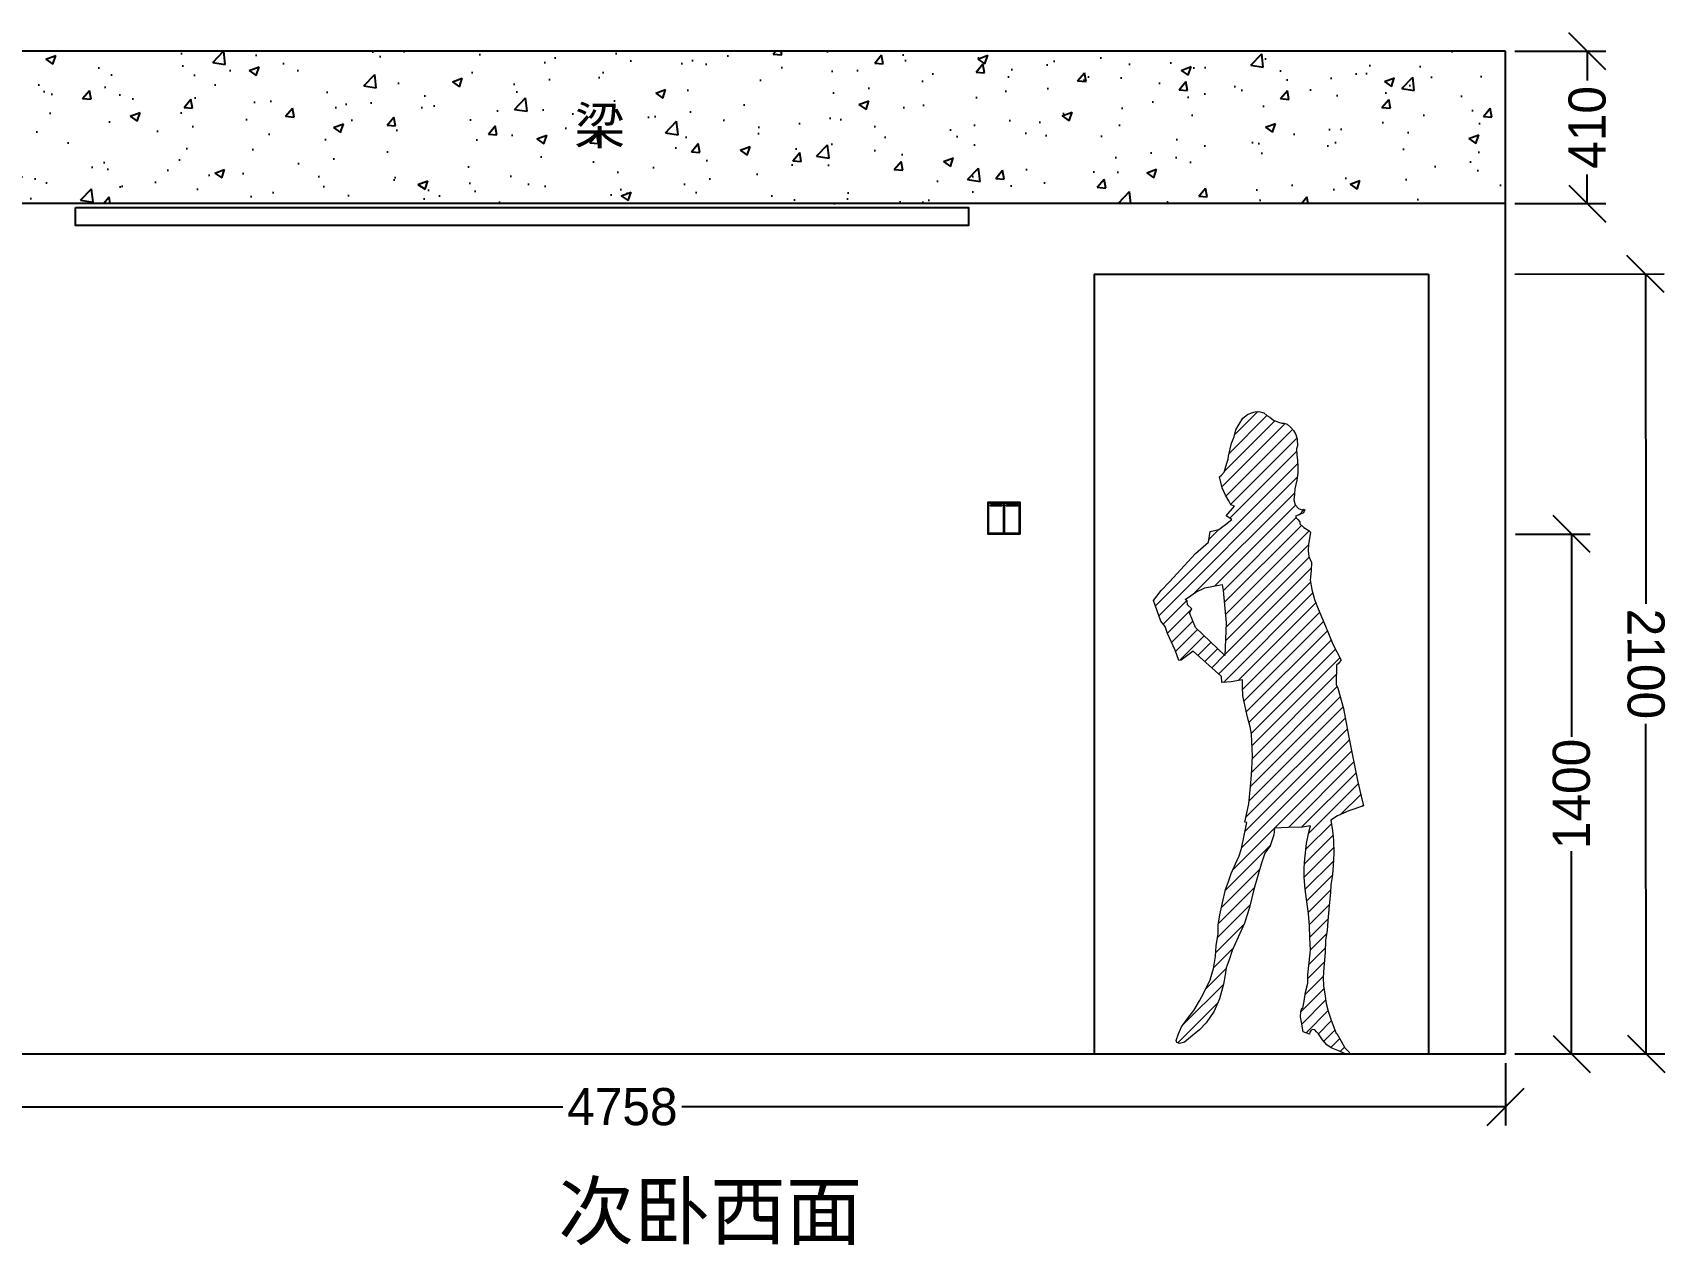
# Model space of a CAD drawing. Header units: millimetres. Extents: x -19825 to 39593, y -31971 to 32026.
# Drawn here: x -9863 to -5452, y -5901 to -2635 of the extents above; entities that cross this region are included whole.
import ezdxf

# ---------------------------------------------------------------- set-up
doc = ezdxf.new("R2010")
doc.units = ezdxf.units.MM
for name, color, linetype in [('blocks', 253, 'Continuous'), ('dim', 7, 'Continuous'), ('lighting', 6, 'Continuous'), ('wall', 7, 'Continuous')]:
    doc.layers.add(name, color=color, linetype=linetype)
doc.styles.get("Standard").update_dxf_attribs({"font": 'Heiti SC.ttf'})
doc.dimstyles.new('副本 ISO-25', dxfattribs={"dimscale": 40, "dimtxt": 2.5, "dimasz": 2.5, "dimexe": 1.25, "dimexo": 0.625, "dimgap": 0.63, "dimtad": 0, "dimdec": 0, "dimtxsty": 'Standard', "dimblk": 'OBLIQUE', "dimblk1": 'OBLIQUE', "dimblk2": 'OBLIQUE', "dimcen": 2.5, "dimadec": 0, "dimazin": 0, "dimtfac": 1, "dimtdec": 0, "dimtmove": 0, "dimatfit": 3, "dimfxl": 1, "dimarcsym": 0})

# ---------------------------------------------------------------- blocks, each defined once
blk = doc.blocks.new('_Oblique')
at = {"color": 0, "linetype": 'ByBlock', "lineweight": -2}
blk.add_line((-0.5, -0.5), (0.5, 0.5), dxfattribs=at)
blk = doc.blocks.new('*D259')
at = {"layer": 'dim', "color": 0, "lineweight": -2, "transparency": 16777216}
for p, q in [((-5870.8, -2685.4), (-5625.8, -2685.4)), ((-5675.8, -2685.4), (-5675.8, -2763.6)), ((-5675.8, -3095.4), (-5675.8, -3017.2)), ((-5870.8, -3095.4), (-5625.8, -3095.4))]:
    blk.add_line(p, q, dxfattribs=at)
at = {"layer": 'dim', "color": 0, "lineweight": -2, "transparency": 16777216, "xscale": 100, "yscale": 100, "zscale": 100}
for p, rotation in [((-5675.8, -2685.4), 90), ((-5675.8, -3095.4), 270)]:
    blk.add_blockref('_Oblique', p, dxfattribs=dict(at, rotation=rotation))
at = {"layer": 'dim', "color": 0, "transparency": 16777216, "insert": (-5675.8, -2890.4), "char_height": 100, "attachment_point": 5, "rotation": 90}
blk.add_mtext('410', dxfattribs=at)
blk = doc.blocks.new('*D261')
at = {"layer": 'dim', "color": 0, "lineweight": -2, "transparency": 16777216}
for p, q in [((-10653.8, -5410.4), (-10653.8, -5577.9)), ((-5895.8, -5410.4), (-5895.8, -5577.9)), ((-10653.8, -5527.9), (-8435, -5527.9)), ((-5895.8, -5527.9), (-8114.5, -5527.9))]:
    blk.add_line(p, q, dxfattribs=at)
at = {"layer": 'dim', "color": 0, "lineweight": -2, "transparency": 16777216, "xscale": 100, "yscale": 100, "zscale": 100, "rotation": 180}
blk.add_blockref('_Oblique', (-10653.8, -5527.9), dxfattribs=at)
at = {"layer": 'dim', "color": 0, "lineweight": -2, "transparency": 16777216, "xscale": 100, "yscale": 100, "zscale": 100}
blk.add_blockref('_Oblique', (-5895.8, -5527.9), dxfattribs=at)
at = {"layer": 'dim', "color": 0, "transparency": 16777216, "insert": (-8274.8, -5527.9), "char_height": 100, "attachment_point": 5}
blk.add_mtext('4758', dxfattribs=at)
blk = doc.blocks.new('switch - 2 gang 2 way')
at = {"transparency": 33554687}
blk.add_lwpolyline([(-43, 85.4, -0.414214), (-42.4, 86), (42.4, 86, -0.414214), (43, 85.4), (43, 0.6, -0.414214), (42.4, 0), (-42.4, 0, -0.414214), (-43, 0.6)], format="xyb", close=True, dxfattribs=at)
for points in [[(-41.4, 84.5), (-1.3, 84.5), (-1.3, 1.6), (-41.4, 1.6)], [(-36.2, 78.9), (-6.5, 78.9), (-6.5, 75.8), (-36.2, 75.8)], [(1.1, 84.5), (41.2, 84.5), (41.2, 1.6), (1.1, 1.6)], [(6.3, 78.9), (36, 78.9), (36, 75.8), (6.3, 75.8)]]:
    blk.add_lwpolyline(points, close=True, dxfattribs=at)
blk = doc.blocks.new('*D366')
at = {"layer": 'dim', "color": 0, "lineweight": -2, "transparency": 16777216}
for p, q in [((-5868.8, -3985.4), (-5668.2, -3985.4)), ((-5718.2, -3985.4), (-5718.2, -4531.3)), ((-5718.2, -5385.4), (-5718.2, -4839.5)), ((-5870.8, -5385.4), (-5668.2, -5385.4))]:
    blk.add_line(p, q, dxfattribs=at)
at = {"layer": 'dim', "color": 0, "lineweight": -2, "transparency": 16777216, "xscale": 100, "yscale": 100, "zscale": 100}
for p, rotation in [((-5718.2, -3985.4), 90), ((-5718.2, -5385.4), 270)]:
    blk.add_blockref('_Oblique', p, dxfattribs=dict(at, rotation=rotation))
at = {"layer": 'dim', "color": 0, "transparency": 16777216, "insert": (-5718.2, -4685.4), "char_height": 100, "attachment_point": 5, "rotation": 90}
blk.add_mtext('1400', dxfattribs=at)
blk = doc.blocks.new('A$C559E771F')
at = {"lineweight": 0, "ltscale": 3, "transparency": 33554559}
for p, q in [((219, 1668.6), (281.2, 1730.8)), ((241.1, 1712.9), (253.6, 1723.2)), ((253.6, 1723.2), (264.3, 1727.6)), ((264.3, 1727.6), (274.3, 1730.3)), ((274.3, 1730.3), (283.4, 1730.9)), ((283.4, 1730.9), (297.2, 1727.7)), ((297.2, 1727.7), (305.7, 1719.8)), ((184.1, 1527.6), (354.8, 1698.3)), ((190.8, 1569.7), (327.2, 1706.1)), ((195.4, 1503.5), (374.7, 1682.8)), ((203.9, 1618.1), (305.7, 1719.9)), ((217.5, 1662.6), (222.2, 1681.3)), ((222.2, 1681.3), (230.4, 1697)), ((230.4, 1697), (241.1, 1712.9)), ((305.7, 1719.8), (313.5, 1715.4)), ((313.5, 1715.4), (323.3, 1707.8)), ((323.3, 1707.8), (336.5, 1701.8)), ((336.5, 1701.8), (345.5, 1699)), ((345.5, 1699), (351.5, 1699.6)), ((351.5, 1699.6), (360, 1696.4)), ((360, 1696.4), (370.3, 1687.5)), ((370.3, 1687.5), (377.5, 1679.7)), ((377.5, 1679.7), (383.5, 1669.3)), ((206.8, 1630), (210.3, 1645.3)), ((207.9, 1480.7), (386.1, 1658.8)), ((210.3, 1645.3), (217.5, 1662.6)), ((383.5, 1669.3), (386.6, 1656.4)), ((388.2, 1638.5), (385.1, 1630.1)), ((386.6, 1656.4), (388.2, 1638.5)), ((5.1, 1207.2), (388.5, 1590.6)), ((193, 1576.7), (197.7, 1592.1)), ((197.7, 1592.1), (201.2, 1602.7)), ((201.2, 1602.7), (202.1, 1610.9)), ((202.1, 1610.9), (206.8, 1630)), ((205.8, 1443.3), (385.6, 1623.1)), ((385.1, 1630.1), (386.3, 1614.4)), ((386.3, 1614.4), (387.9, 1599.3)), ((387.9, 1599.3), (389.1, 1582.7)), ((14.3, 1181), (387.2, 1553.9)), ((177.7, 1554.8), (183.6, 1559.2)), ((184.6, 1525.6), (177.7, 1554.8)), ((183.6, 1559.2), (190.2, 1567.6)), ((190.2, 1567.6), (193, 1576.7)), ((386, 1546.3), (380.7, 1522.5)), ((388.8, 1564.8), (386, 1546.3)), ((389.1, 1582.7), (388.8, 1564.8)), ((110.8, 1242.2), (379.9, 1511.3)), ((194, 1505.8), (184.6, 1525.6)), ((203.4, 1490.1), (194, 1505.8)), ((379.7, 1508.4), (378.5, 1492.7)), ((380.7, 1522.5), (379.7, 1508.4)), ((165.2, 1261.2), (382.3, 1478.4)), ((196.1, 1450), (217.8, 1475.9)), ((208.7, 1479.1), (203.4, 1490.1)), ((217.8, 1475.9), (208.7, 1479.1)), ((378.5, 1492.7), (381.3, 1479.5)), ((381.3, 1479.5), (390.4, 1469.5)), ((390.4, 1469.5), (399.8, 1465.7)), ((391.4, 1452.1), (406, 1466.6)), ((404.2, 1458.4), (394.5, 1453.1)), ((399.8, 1465.7), (403.9, 1467.5)), ((403.9, 1467.5), (407.6, 1465.9)), ((407.6, 1465.9), (404.2, 1458.4)), ((149.1, 1386.6), (175.9, 1413.4)), ((152.8, 1407.5), (176.1, 1413.4)), ((176.1, 1413.4), (193.6, 1426.2)), ((187.7, 1248.3), (384.5, 1445.1)), ((190.8, 1216.1), (398.8, 1424.1)), ((193.6, 1426.2), (211.2, 1439.6)), ((211.2, 1439.6), (196.1, 1450)), ((394.5, 1453.1), (382.8, 1449.1)), ((382.8, 1449.1), (385, 1443.8)), ((385, 1443.8), (389.1, 1439.7)), ((389.1, 1439.7), (394.4, 1433.7)), ((394.4, 1433.7), (394.1, 1428.4)), ((394.1, 1428.4), (405.4, 1418.3)), ((405.4, 1418.3), (418.3, 1410.7)), ((113.6, 1348.5), (147.8, 1379)), ((147.8, 1379), (152.8, 1407.5)), ((193.9, 1183.9), (419.5, 1409.4)), ((195.6, 1150.2), (417.6, 1372.2)), ((417.7, 1373.7), (417, 1355.8)), ((420.8, 1394), (417.7, 1373.7)), ((418.3, 1410.7), (422.7, 1406)), ((422.7, 1406), (420.8, 1394)), ((43.3, 1272.3), (113.6, 1348.5)), ((194.1, 1113.3), (419.6, 1338.9)), ((417, 1355.8), (418.9, 1340.7)), ((418.9, 1340.7), (425.5, 1324.1)), ((425.5, 1324.1), (424.5, 1302.8)), ((192.5, 1076.4), (424.8, 1308.7)), ((424.5, 1302.8), (422.3, 1276.7)), ((0, 1222), (21, 1248.5)), ((21, 1248.5), (43.3, 1272.3)), ((85, 1224.2), (113.9, 1244.3)), ((113.9, 1244.3), (138.7, 1255.8)), ((138.7, 1255.8), (185, 1265.3)), ((175.4, 1023.9), (423.2, 1271.7)), ((185, 1265.3), (187.6, 1248.7)), ((187.6, 1248.7), (196.1, 1161.4)), ((188.3, 1001.4), (429.2, 1242.4)), ((422.3, 1276.7), (426.7, 1251.6)), ((426.7, 1251.6), (433.9, 1224.6)), ((19.4, 1166), (0, 1222)), ((26.5, 1157.9), (90.2, 1221.6)), ((37.7, 1133.7), (103.4, 1199.4)), ((91, 1221.2), (85, 1224.2)), ((91.6, 1209.9), (91, 1221.2)), ((103.5, 1199.2), (91.6, 1209.9)), ((96.6, 1188.9), (103.5, 1199.2)), ((228.5, 1006.3), (437.5, 1215.3)), ((433.9, 1224.6), (443.7, 1199.5)), ((443.7, 1199.5), (463.1, 1152.6)), ((31.7, 1151.9), (19.4, 1166)), ((37.9, 1133), (31.7, 1151.9)), ((48.5, 1109.2), (105.9, 1166.6)), ((112.9, 1149.6), (96.6, 1188.9)), ((192.4, 1074.2), (112.9, 1149.6)), ((196.1, 1161.4), (192.4, 1074.2)), ((239.7, 982.1), (447.6, 1190)), ((243.6, 950.7), (458, 1165.1)), ((463.1, 1152.6), (483.5, 1104.2)), ((58, 1087.8), (37.9, 1133)), ((59.2, 1084.5), (118.8, 1144.1)), ((70.8, 1060.8), (136.9, 1126.9)), ((119.5, 1074.1), (155.1, 1109.6)), ((250.1, 921.9), (468.4, 1140.1)), ((257.2, 893.6), (478.9, 1115.3)), ((483.5, 1104.2), (505.1, 1060.9)), ((68.1, 1060.4), (58, 1087.8)), ((75, 1061.3), (68.1, 1060.4)), ((106.7, 1085.7), (75, 1061.3)), ((183.2, 1016.9), (106.7, 1085.7)), ((138.1, 1057.4), (173.2, 1092.4)), ((156.8, 1040.7), (191.3, 1075.2)), ((263.6, 864.7), (490.1, 1091.1)), ((265.4, 831.1), (501.8, 1067.5)), ((503.5, 1059.1), (498.2, 1052.1)), ((505.1, 1060.9), (503.5, 1059.1)), ((184.5, 1001.2), (183.2, 1016.9)), ((266.4, 796.7), (492.8, 1023.1)), ((493.2, 1048.1), (492.3, 996)), ((498.2, 1052.1), (493.2, 1048.1)), ((209.2, 1002.7), (184.5, 1001.2)), ((240, 1008.5), (209.2, 1002.7)), ((239.4, 989.4), (240, 1008.5)), ((240.3, 965.5), (239.4, 989.4)), ((264.7, 759.7), (495.1, 990.1)), ((492.3, 996), (497, 985.9)), ((497, 985.9), (511.4, 931)), ((245, 944.2), (240.3, 965.5)), ((253.5, 907.4), (245, 944.2)), ((257.9, 682.2), (510.4, 934.7)), ((261.3, 720.9), (503.1, 962.7)), ((511.4, 931), (524.9, 858.5)), ((249.1, 638), (516.2, 905.1)), ((260.4, 882), (253.5, 907.4)), ((237.5, 555.7), (527.5, 845.7)), ((246.9, 600.5), (521.7, 875.3)), ((264.1, 861.9), (260.4, 882)), ((266.6, 802.9), (264.1, 861.9)), ((524.9, 858.5), (549.6, 737.6)), ((213.2, 496.1), (533.5, 816.3)), ((264.4, 752.7), (266.6, 802.9)), ((261.3, 721.1), (264.4, 752.7)), ((363.4, 610.8), (539.5, 787)), ((399.1, 611.2), (545.5, 757.7)), ((257.2, 674.1), (261.3, 721.1)), ((418, 594.8), (551.7, 728.5)), ((549.6, 737.6), (559.4, 694.9)), ((246.2, 625.2), (257.2, 674.1)), ((504.8, 646.2), (558.3, 699.7)), ((565.9, 668.8), (525.8, 655.2)), ((559.4, 694.9), (565.9, 668.8)), ((561.1, 667.2), (565.3, 671.4)), ((244.6, 588.8), (251.5, 623.9)), ((251.5, 623.9), (246.2, 625.2)), ((410.7, 552.1), (479.2, 620.6)), ((495.3, 642.2), (477.8, 630.3)), ((477.8, 630.3), (481.8, 601.8)), ((525.8, 655.2), (495.3, 642.2)), ((237.1, 553.7), (244.6, 588.8)), ((324, 590.9), (314.3, 561.5)), ((325.9, 608.5), (324, 590.9)), ((362, 610.8), (325.9, 608.5)), ((401.2, 611.3), (362, 610.8)), ((422.9, 614.9), (401.2, 611.3)), ((406.9, 513), (483.3, 589.4)), ((412.2, 567.3), (418.8, 598.3)), ((418.8, 598.3), (422.9, 614.9)), ((481.8, 601.8), (485, 576.1)), ((485, 576.1), (485.6, 540.6)), ((193.9, 441.4), (314.4, 561.9)), ((220.5, 512.7), (231.1, 534.3)), ((231.1, 534.3), (237.1, 553.7)), ((299.8, 541.2), (290.4, 511.7)), ((314.3, 561.5), (299.8, 541.2)), ((405.9, 476.6), (485.3, 556)), ((408.1, 525.9), (412.2, 567.3)), ((485.6, 540.6), (484, 508.9)), ((183, 395.2), (286.6, 498.7)), ((201, 462.6), (209.2, 486.7)), ((209.2, 486.7), (220.5, 512.7)), ((290.4, 511.7), (270.3, 443.5)), ((405.9, 502.1), (408.1, 525.9)), ((405.9, 476.1), (405.9, 502.1)), ((408.8, 444.1), (484.6, 519.9)), ((484, 508.9), (482.1, 482.9)), ((175.3, 352.1), (271.9, 448.6)), ((185.6, 407.5), (194.4, 443.5)), ((194.4, 443.5), (201, 462.6)), ((270.3, 443.5), (258.4, 395.5)), ((408.7, 444.7), (405.9, 476.1)), ((413.7, 404.5), (408.7, 444.7)), ((412.7, 412.7), (482, 482)), ((417.1, 381.8), (477.1, 441.7)), ((477.7, 456), (476.8, 435.6)), ((482.1, 482.9), (477.7, 456)), ((172.7, 314.1), (259.8, 401.2)), ((179, 375.8), (185.6, 407.5)), ((417.5, 379.4), (413.7, 404.5)), ((420.3, 349.6), (473.9, 403.1)), ((473.6, 400.8), (469.6, 359.7)), ((476.8, 435.6), (473.6, 400.8)), ((174.6, 347.6), (179, 375.8)), ((245.2, 353.2), (227.9, 315.1)), ((258.4, 395.5), (245.2, 353.2)), ((420.6, 345.8), (417.5, 379.4)), ((421.2, 315.1), (470, 363.9)), ((469.6, 359.7), (468, 333.1)), ((167.6, 273.7), (243.6, 349.7)), ((168.6, 291.5), (174.6, 325)), ((174.6, 325), (174.6, 347.6)), ((227.9, 315.1), (211.6, 279.4)), ((421.2, 312.3), (420.6, 345.8)), ((423.1, 280.9), (421.2, 312.3)), ((423.1, 281.6), (466.6, 325.2)), ((468, 333.1), (463.6, 307.4)), ((161.6, 232.3), (214.1, 284.8)), ((167.1, 263.3), (168.6, 291.5)), ((211.6, 279.4), (203.8, 254)), ((418.5, 241.7), (463, 286.2)), ((419, 247), (423.1, 280.9)), ((462.6, 274.1), (458.6, 234)), ((463.6, 307.4), (462.6, 274.1)), ((141, 176.4), (195.4, 230.8)), ((152.6, 200.3), (161.4, 231.3)), ((161.4, 231.3), (167.1, 263.3)), ((195.6, 232.4), (193.4, 213.6)), ((203.8, 254), (195.6, 232.4)), ((415.6, 213.8), (419, 247)), ((415.8, 203.7), (460, 247.8)), ((458.6, 234), (457, 206.4)), ((79.9, 79.9), (189.1, 189.1)), ((134.7, 163.4), (152.6, 200.3)), ((189, 188.5), (177.4, 148.8)), ((193.4, 213.6), (189, 188.5)), ((408.6, 161.2), (457.2, 209.7)), ((409.6, 167.4), (416.2, 191.5)), ((416.2, 191.5), (415.6, 213.8)), ((457, 206.4), (457.9, 183.5)), ((457.9, 183.5), (461.4, 162.5)), ((65.7, 30.4), (172.4, 137.1)), ((108.4, 118), (124.4, 143.7)), ((124.4, 143.7), (134.7, 163.4)), ((177.4, 148.8), (163.3, 115.6)), ((397, 114.2), (459.1, 176.3)), ((399.5, 81.3), (463.6, 145.4)), ((402.7, 124.5), (405.8, 142.7)), ((405.8, 142.7), (409.6, 167.4)), ((461.4, 162.5), (464.8, 136.4)), ((464.8, 136.4), (470.1, 116)), ((75.7, 74), (92.2, 97.4)), ((92.2, 97.4), (108.4, 118)), ((163.3, 115.6), (142.2, 84.3)), ((396.1, 100.4), (397, 114.8)), ((398.6, 86.2), (396.1, 100.4)), ((397, 114.8), (399.5, 124.2)), ((399.5, 124.2), (402.7, 124.5)), ((411, 57.4), (470, 116.5)), ((444.1, 55.2), (479, 90.1)), ((470.1, 116), (478.3, 92.1)), ((478.3, 92.1), (482.7, 80.2)), ((61.3, 36.7), (67.2, 54.6)), ((67.2, 54.6), (75.7, 74)), ((105.2, 50.9), (83.6, 32.5)), ((123.7, 65.3), (105.2, 50.9)), ((142.2, 84.3), (123.7, 65.3)), ((403.3, 59.9), (398.6, 86.2)), ((420.6, 54.4), (403.3, 59.9)), ((420.9, 59.8), (420.6, 54.4)), ((424.3, 65.1), (420.9, 59.8)), ((429.3, 66.3), (424.3, 65.1)), ((434.7, 65.4), (429.3, 66.3)), ((439.4, 60.3), (434.7, 65.4)), ((444.1, 55.3), (439.4, 60.3)), ((455.7, 38.6), (444.1, 55.3)), ((459, 34.8), (488.9, 64.7)), ((482.7, 80.2), (492.4, 56)), ((492.4, 56), (493.7, 56.3)), ((493.7, 56.3), (505.9, 34.9)), ((63.2, 31.4), (61.3, 36.7)), ((70.4, 28.5), (63.2, 31.4)), ((83.6, 32.5), (70.4, 28.5)), ((467.3, 25.4), (455.7, 38.6)), ((478.9, 17.2), (467.3, 25.4)), ((477.7, 18), (501.8, 42.1)), ((496.2, 10.5), (478.9, 17.2)), ((519.1, 0), (496.2, 10.5)), ((502.5, 7.6), (514.4, 19.5)), ((505.9, 34.9), (515.6, 17.3)), ((515.6, 17.3), (528.5, 3.4)), ((525.7, 0), (519.1, 0)), ((528.5, 3.4), (525.7, 0))]:
    blk.add_line(p, q, dxfattribs=at)
blk = doc.blocks.new('*D370')
at = {"layer": 'dim', "color": 0, "lineweight": -2, "transparency": 16777216}
for p, q in [((-5870.8, -3285.4), (-5469.2, -3285)), ((-5519.2, -3285), (-5518.3, -4173.5)), ((-5517.2, -5385), (-5518, -4496.6)), ((-5868.8, -5385.4), (-5467.2, -5385))]:
    blk.add_line(p, q, dxfattribs=at)
at = {"layer": 'dim', "color": 0, "lineweight": -2, "transparency": 16777216, "xscale": 100, "yscale": 100, "zscale": 100}
for p, rotation in [((-5519.2, -3285), 90.05456739256199), ((-5517.2, -5385), 270.054567392562)]:
    blk.add_blockref('_Oblique', p, dxfattribs=dict(at, rotation=rotation))
at = {"layer": 'dim', "color": 0, "transparency": 16777216, "insert": (-5518.2, -4335), "char_height": 100, "attachment_point": 5, "rotation": 270.0546}
blk.add_mtext('2100', dxfattribs=at)

msp = doc.modelspace()

# ---------------------------------------------------------------- hatches: boundary and pattern name
at = {"layer": 'wall', "transparency": 33554559}
h = msp.add_hatch(dxfattribs=at)
h.set_pattern_fill('AR-CONC', color=256, scale=1.5)
h.set_pattern_definition([(50, (-2006.2, -950.7), (273.277, -23.9086), [28.575, -314.325]), (355, (-2006.2, -950.7), (-52.865, 286.585), [22.86, -251.461]), (100.4514, (-1983.44, -952.69), (220.412, 262.677), [24.285, -267.135]), (46.184, (-2006.2, -874.5), (406.619, -63.063), [42.862, -471.488]), (96.6356, (-1972.33, -879.75), (356.106, 371.14), [36.428, -400.703]), (351.184, (-2006.2, -874.5), (356.106, 371.14), [34.29, -377.19]), (21, (-1968.1, -893.54), (227.4216, -153.398), [28.575, -314.325]), (326, (-1968.1, -893.54), (92.703, 276.282), [22.86, -251.46]), (71.4514, (-1949.16, -906.33), (320.125, 122.884), [24.285, -267.135]), (37.5, (-2006.21, -950.69), (4.6329, 126.8326), [0, -248.412, 0, -255.27, 0, -252.4125]), (7.5, (-2006.21, -950.7), (100.2295, 150.2709), [0, -145.542, 0, -242.697, 0, -96.2025]), (327.5, (-2091.17, -950.69), (203.3859, -8.5931), [0, -95.25, 0, -297.18, 0, -394.335]), (317.5, (-2129.27, -950.7), (222.1938, 38.1397), [0, -123.825, 0, -197.358, 0, -280.035])])
h.paths.add_polyline_path([(-5895.8, -3095.4), (-5895.8, -2685.4), (-10138.8, -2685.4), (-10138.8, -3095.4)])
h.paths.add_polyline_path([(-8433.7, -2977.8), (-8259.8, -2977.8), (-8259.8, -2803.8), (-8433.7, -2803.8)], flags=24)

# ---------------------------------------------------------------- linework, layer by layer
at = {"layer": 'lighting', "transparency": 33554687}
msp.add_lwpolyline([(-9747.4, -3106.4), (-7342.1, -3106.4), (-7342.1, -3154.4), (-9747.4, -3154.4)], close=True, dxfattribs=at)
at = {"layer": 'wall'}
for p, q in [((-5895.8, -2685.4), (-10653.8, -2685.4)), ((-5895.8, -5385.4), (-5895.8, -2685.4)), ((-5895.8, -3095.4), (-10138.8, -3095.4)), ((-7003.8, -3285.4), (-6103.8, -3285.4)), ((-7003.8, -3285.4), (-7003.8, -5385.4)), ((-6103.8, -3285.4), (-6103.8, -5385.4)), ((-19775.3, -5385.4), (-5895.8, -5385.4))]:
    msp.add_line(p, q, dxfattribs=at)

# ---------------------------------------------------------------- block references
at = {"layer": 'blocks'}
msp.add_blockref('A$C559E771F', (-6844.3, -5386.2), dxfattribs=at)
at = {"layer": 'lighting'}
msp.add_blockref('switch - 2 gang 2 way', (-7246.8, -3985.4), dxfattribs=at)

# ---------------------------------------------------------------- texts
at = {"layer": 'wall'}
msp.add_text('次卧西面', height=150, dxfattribs=at).set_placement((-8447.6, -5883.4))
at = {"layer": 'wall', "insert": (-8403.8, -2835.4), "char_height": 100, "attachment_point": 1}
msp.add_mtext_dynamic_manual_height_columns('梁', width=840, gutter_width=250, heights=[0], dxfattribs=at)

# ---------------------------------------------------------------- dimensions: what is measured, and where the dimension line sits
at = {"layer": 'dim'}
for base, p1, p2, picture, middle in [((-5675.8, -3095.4), (-5895.8, -2685.4), (-5895.8, -3095.4), '*D259', (-5675.8, -2890.4)), ((-5718.2, -3985.4), (-5895.8, -5385.4), (-5893.8, -3985.4), '*D366', (-5718.2, -4685.4))]:
    dim = msp.add_linear_dim(base=base, p1=p1, p2=p2, angle=90, dimstyle='副本 ISO-25', dxfattribs=at)
    dim.commit()
    dim.dimension.update_dxf_attribs({"geometry": picture, "text_midpoint": middle})
dim = msp.add_aligned_dim(p1=(-5893.8, -5385.4), p2=(-5895.8, -3285.4), distance=-376.6, dimstyle='副本 ISO-25', dxfattribs=at)
dim.commit()
dim.dimension.update_dxf_attribs({"geometry": '*D370', "text_midpoint": (-5518.2, -4335)})
dim = msp.add_linear_dim(base=(-5895.8, -5527.9), p1=(-10653.8, -5385.4), p2=(-5895.8, -5385.4), dimstyle='副本 ISO-25', dxfattribs=at)
dim.commit()
dim.dimension.update_dxf_attribs({"geometry": '*D261', "text_midpoint": (-8274.8, -5527.9)})

doc.saveas('drawing.dxf')
